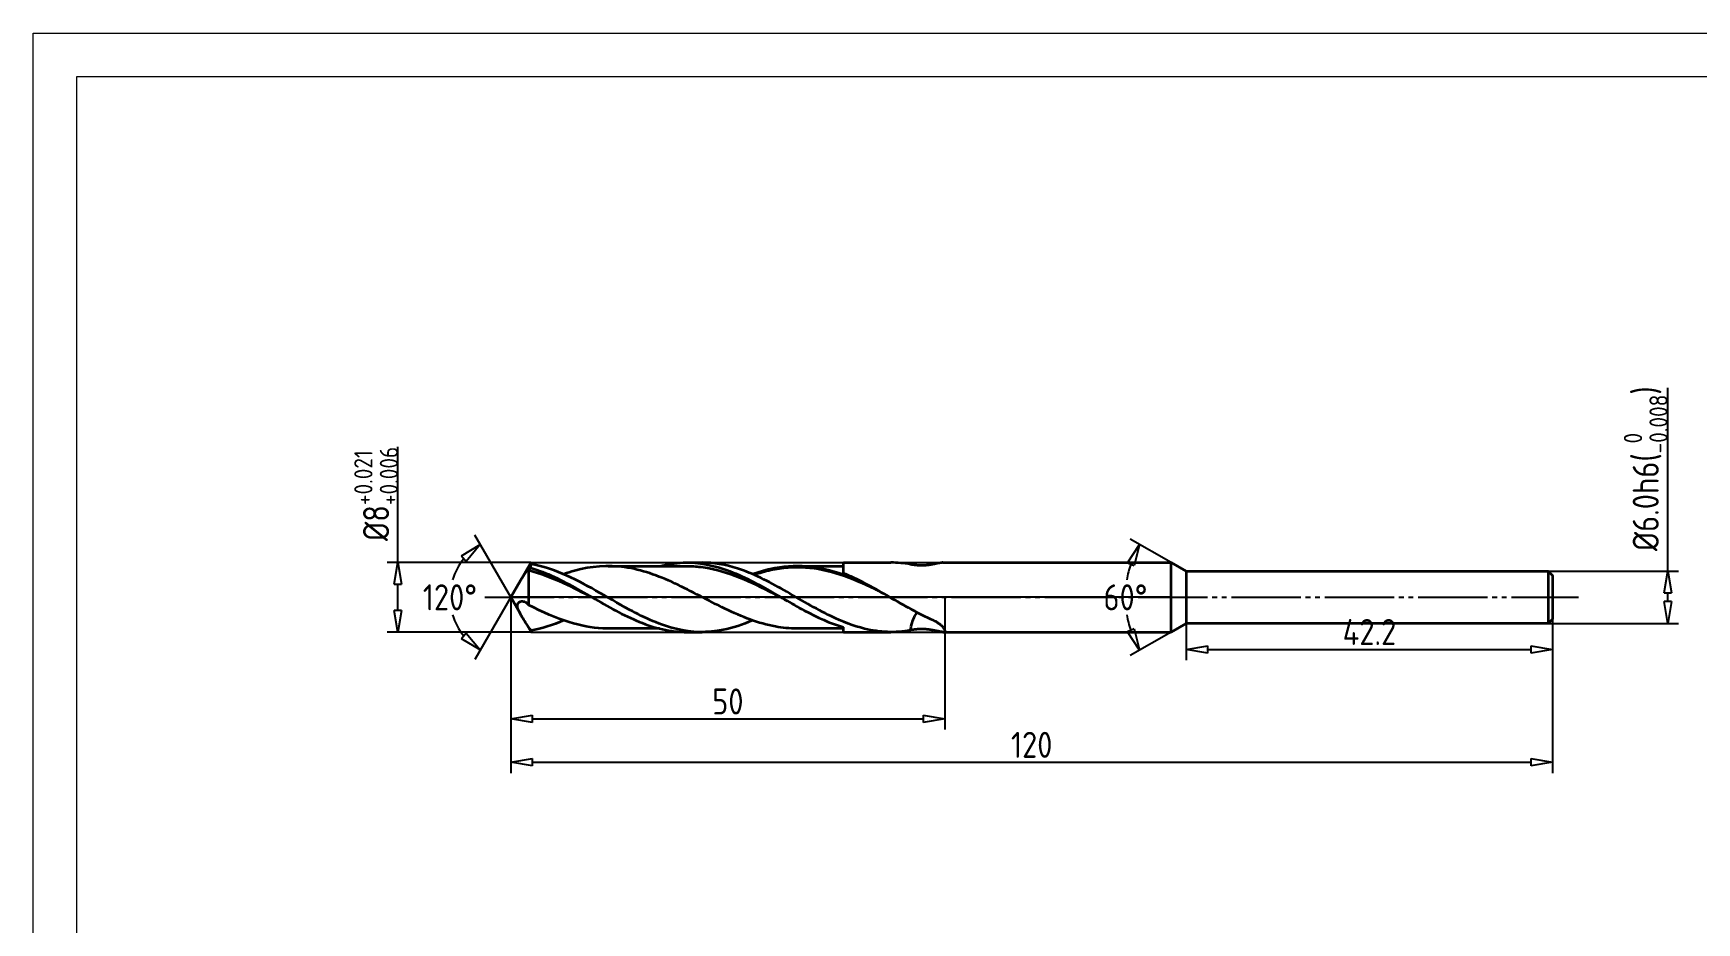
# Model space of a CAD drawing. Header units: millimetres. Extents: x 4120 to 4417, y 1239 to 1449.
# Drawn here: x 4125.2 to 4316.8, y 1341.9 to 1444.4 of the extents above; entities that cross this region are included whole.
import ezdxf
from ezdxf.enums import TextEntityAlignment as Align

# ---------------------------------------------------------------- set-up
doc = ezdxf.new("R2010")
doc.units = ezdxf.units.MM
doc.linetypes.add('JIS_09_08', pattern=[10.75, 8, -0.55, 0.55, -0.55, 0.55, -0.55])
for name, color, linetype in [('中心线', 2, 'JIS_09_08'), ('图框', 7, 'Continuous'), ('标注', 3, 'Continuous')]:
    doc.layers.add(name, color=color, linetype=linetype)
doc.layers.add('轮廓', color=4, linetype='Continuous', lineweight=35)
doc.styles.add('工程字', font='gbenor.shx', dxfattribs={"bigfont": 'gbcbig.shx'})
doc.styles.add('样式 1', font='simsunb.ttf')
doc.dimstyles.new('ZQH', dxfattribs={"dimtxt": 3, "dimasz": 2.5, "dimexe": 1.25, "dimexo": 0, "dimgap": 0.5, "dimtad": 1, "dimdec": 3, "dimdsep": 46, "dimtxsty": '工程字', "dimblk": 'CLOSEDBLANK', "dimcen": -0.8, "dimclrd": 3, "dimclre": 3, "dimclrt": 3, "dimadec": 1, "dimazin": 2, "dimtfac": 1, "dimtdec": 3, "dimtofl": 0, "dimtmove": 0, "dimatfit": 3, "dimldrblk": 'CLOSEDBLANK', "dimfxl": 1, "dimtolj": 1, "dimtzin": 0, "dimarcsym": 0})
doc.dimstyles.new('ZQV', dxfattribs={"dimtxt": 3, "dimasz": 2.5, "dimexe": 1.25, "dimexo": 0, "dimgap": 0.5, "dimtad": 1, "dimtih": 1, "dimtoh": 1, "dimdec": 3, "dimdsep": 46, "dimtxsty": '工程字', "dimblk": 'CLOSEDBLANK', "dimcen": -0.8, "dimclrd": 3, "dimclre": 3, "dimclrt": 3, "dimadec": 1, "dimazin": 2, "dimtfac": 1, "dimtdec": 3, "dimtofl": 0, "dimtmove": 0, "dimatfit": 3, "dimldrblk": 'CLOSEDBLANK', "dimfxl": 1, "dimtolj": 1, "dimtzin": 0, "dimarcsym": 0})

# ---------------------------------------------------------------- blocks, each defined once
blk = doc.blocks.new('TYFrame')
at = {"layer": '图框', "lineweight": 9}
for p, q in [((5, 5), (5, 205)), ((5, 205), (292, 205)), ((10, 10), (10, 200)), ((10, 200), (287, 200))]:
    blk.add_line(p, q, dxfattribs=at)
at = {"layer": '图框', "style": '样式 1', "flags": 1}
for tag, height, p in [('被加工材料', 1.2, (258.35, 62.06)), ('工件类型', 1.2, (258.35, 58.88)), ('刀具材料', 1.2, (258.35, 55.95)), ('冷却', 1.2, (258.35, 52.93)), ('涂层', 1.2, (258.35, 49.72)), ('孔公差', 1.2, (258.35, 46.73)), ('通孔', 1.2, (258.35, 43.61)), ('设计', 1.73, (215.5, 38.5)), ('刀具名称', 1.73, (264.42, 38.5)), ('设计日期', 1.73, (215.5, 30)), ('刀具编号', 1.73, (264.42, 30)), ('客户名称', 1.73, (264.42, 23.5)), ('审核', 1.73, (215.5, 21.8)), ('客户编号', 1.73, (264.42, 20)), ('审核日期', 1.73, (215.5, 14)), ('图号', 1.73, (264.42, 14, 30))]:
    blk.add_attdef(tag, text='', height=height, dxfattribs=at).set_placement(p, align=Align.MIDDLE_CENTER)
blk = doc.blocks.new('_ClosedBlank')
at = {"color": 0, "linetype": 'ByBlock', "lineweight": -2}
for p, q in [((-1, 0.167), (0, 0)), ((-1, 0.167), (-1, -0.167)), ((0, 0), (-1, -0.167))]:
    blk.add_line(p, q, dxfattribs=at)
blk = doc.blocks.new('*D11')
at = {"layer": 'Defpoints', "color": 0, "transparency": 16777216}
for p in [(4258, 1379.37), (4300.2, 1379.37), (4300.2, 1373.37)]:
    blk.add_point(p, dxfattribs=at)
at = {"layer": '标注', "color": 3, "lineweight": -2, "transparency": 16777216}
for p, q in [((4258, 1379.37), (4258, 1372.12)), ((4300.2, 1379.37), (4300.2, 1372.12)), ((4260.5, 1373.37), (4297.7, 1373.37))]:
    blk.add_line(p, q, dxfattribs=at)
at = {"layer": '标注', "color": 3, "lineweight": -2, "transparency": 16777216, "xscale": 2.5, "yscale": 2.5, "zscale": 2.5, "rotation": 180}
blk.add_blockref('_ClosedBlank', (4258, 1373.37), dxfattribs=at)
at = {"layer": '标注', "color": 3, "lineweight": -2, "transparency": 16777216, "xscale": 2.5, "yscale": 2.5, "zscale": 2.5}
blk.add_blockref('_ClosedBlank', (4300.2, 1373.37), dxfattribs=at)
at = {"layer": '标注', "color": 3, "transparency": 16777216, "insert": (4279.1, 1375.37), "char_height": 3, "attachment_point": 5, "style": '工程字'}
blk.add_mtext('\\A1;42.2', dxfattribs=at)
blk = doc.blocks.new('*D12')
at = {"layer": 'Defpoints', "color": 0, "transparency": 16777216}
for p in [(4298.47, 1382.37), (4313.47, 1382.37), (4298.47, 1376.37)]:
    blk.add_point(p, dxfattribs=at)
at = {"layer": '标注', "color": 3, "lineweight": -2, "transparency": 16777216}
for p, q in [((4313.47, 1382.37), (4313.47, 1403.5)), ((4298.47, 1382.37), (4314.72, 1382.37)), ((4313.47, 1378.87), (4313.47, 1379.87)), ((4298.47, 1376.37), (4314.72, 1376.37))]:
    blk.add_line(p, q, dxfattribs=at)
at = {"layer": '标注', "color": 3, "lineweight": -2, "transparency": 16777216, "xscale": 2.5, "yscale": 2.5, "zscale": 2.5}
for p, rotation in [((4313.47, 1382.37), 90), ((4313.47, 1376.37), 270)]:
    blk.add_blockref('_ClosedBlank', p, dxfattribs=dict(at, rotation=rotation))
at = {"layer": '标注', "color": 3, "transparency": 16777216, "insert": (4310.93, 1394.19), "char_height": 3, "attachment_point": 5, "rotation": 90, "style": '工程字'}
blk.add_mtext('\\A1;%%C6.0h6({\\H0.7x;\\S 0^ -0.008;})', dxfattribs=at)
blk = doc.blocks.new('*D13')
at = {"layer": 'Defpoints', "color": 0, "transparency": 16777216}
for p in [(4251.18, 1381.49), (4256.27, 1383.37), (4258, 1382.37), (4258, 1376.37), (4256.27, 1375.37)]:
    blk.add_point(p, dxfattribs=at)
at = {"layer": '标注', "color": 3, "lineweight": -2, "transparency": 16777216}
for p, q in [((4256.27, 1383.37), (4251.55, 1386.09)), ((4256.27, 1375.37), (4251.55, 1372.65))]:
    blk.add_line(p, q, dxfattribs=at)
for start, end in [(161.7653, 170.5617), (189.4383, 198.2347)]:
    blk.add_arc((4263.19, 1379.37), 12.2, start, end, dxfattribs=at)
at = {"layer": '标注', "color": 3, "lineweight": -2, "transparency": 16777216, "xscale": 2.5, "yscale": 2.5, "zscale": 2.5}
for p, rotation in [((4252.63, 1385.47), 65.88265104258811), ((4252.63, 1373.27), 294.1173489574119)]:
    blk.add_blockref('_ClosedBlank', p, dxfattribs=dict(at, rotation=rotation))
at = {"layer": '标注', "color": 3, "transparency": 16777216, "insert": (4251, 1379.37), "char_height": 3, "attachment_point": 5, "style": '工程字'}
blk.add_mtext('\\A1;60°', dxfattribs=at)
blk = doc.blocks.new('*D7')
at = {"layer": 'Defpoints', "color": 0, "transparency": 16777216}
for p in [(4180.2, 1379.37), (4230.2, 1379.37), (4230.2, 1365.37)]:
    blk.add_point(p, dxfattribs=at)
at = {"layer": '标注', "color": 3, "lineweight": -2, "transparency": 16777216}
for p, q in [((4180.2, 1379.37), (4180.2, 1364.12)), ((4230.2, 1379.37), (4230.2, 1364.12)), ((4182.7, 1365.37), (4227.7, 1365.37))]:
    blk.add_line(p, q, dxfattribs=at)
at = {"layer": '标注', "color": 3, "lineweight": -2, "transparency": 16777216, "xscale": 2.5, "yscale": 2.5, "zscale": 2.5, "rotation": 180}
blk.add_blockref('_ClosedBlank', (4180.2, 1365.37), dxfattribs=at)
at = {"layer": '标注', "color": 3, "lineweight": -2, "transparency": 16777216, "xscale": 2.5, "yscale": 2.5, "zscale": 2.5}
blk.add_blockref('_ClosedBlank', (4230.2, 1365.37), dxfattribs=at)
at = {"layer": '标注', "color": 3, "transparency": 16777216, "insert": (4205.2, 1367.37), "char_height": 3, "attachment_point": 5, "style": '工程字'}
blk.add_mtext('\\A1;50', dxfattribs=at)
blk = doc.blocks.new('*D8')
at = {"layer": 'Defpoints', "color": 0, "transparency": 16777216}
for p in [(4180.2, 1379.37), (4300.2, 1379.37), (4300.2, 1360.37)]:
    blk.add_point(p, dxfattribs=at)
at = {"layer": '标注', "color": 3, "lineweight": -2, "transparency": 16777216}
for p, q in [((4180.2, 1379.37), (4180.2, 1359.12)), ((4300.2, 1379.37), (4300.2, 1359.12)), ((4182.7, 1360.37), (4297.7, 1360.37))]:
    blk.add_line(p, q, dxfattribs=at)
at = {"layer": '标注', "color": 3, "lineweight": -2, "transparency": 16777216, "xscale": 2.5, "yscale": 2.5, "zscale": 2.5, "rotation": 180}
blk.add_blockref('_ClosedBlank', (4180.2, 1360.37), dxfattribs=at)
at = {"layer": '标注', "color": 3, "lineweight": -2, "transparency": 16777216, "xscale": 2.5, "yscale": 2.5, "zscale": 2.5}
blk.add_blockref('_ClosedBlank', (4300.2, 1360.37), dxfattribs=at)
at = {"layer": '标注', "color": 3, "transparency": 16777216, "insert": (4240.2, 1362.37), "char_height": 3, "attachment_point": 5, "style": '工程字'}
blk.add_mtext('\\A1;120', dxfattribs=at)
blk = doc.blocks.new('*D9')
at = {"layer": 'Defpoints', "color": 0, "transparency": 16777216}
for p in [(4182.51, 1383.37), (4167.2, 1375.37), (4182.51, 1375.37)]:
    blk.add_point(p, dxfattribs=at)
at = {"layer": '标注', "color": 3, "lineweight": -2, "transparency": 16777216}
for p, q in [((4167.2, 1383.37), (4167.2, 1396.71)), ((4182.51, 1383.37), (4165.95, 1383.37)), ((4167.2, 1377.87), (4167.2, 1380.87)), ((4182.51, 1375.37), (4165.95, 1375.37))]:
    blk.add_line(p, q, dxfattribs=at)
at = {"layer": '标注', "color": 3, "lineweight": -2, "transparency": 16777216, "xscale": 2.5, "yscale": 2.5, "zscale": 2.5}
for p, rotation in [((4167.2, 1383.37), 90), ((4167.2, 1375.37), 270)]:
    blk.add_blockref('_ClosedBlank', p, dxfattribs=dict(at, rotation=rotation))
at = {"layer": '标注', "color": 3, "transparency": 16777216, "insert": (4164.69, 1391.29), "char_height": 3, "attachment_point": 5, "rotation": 90, "style": '工程字'}
blk.add_mtext('\\A1;%%C8{\\H0.7x;\\S+0.021^ +0.006;}', dxfattribs=at)
blk = doc.blocks.new('*D10')
at = {"layer": 'Defpoints', "color": 0, "transparency": 16777216}
for p in [(4173.61, 1381.77), (4180.2, 1379.37), (4180.2, 1379.37), (4180.21, 1379.39), (4180.21, 1379.35)]:
    blk.add_point(p, dxfattribs=at)
at = {"layer": '标注', "color": 3, "lineweight": -2, "transparency": 16777216}
for q in [(4176.07, 1386.52), (4176.07, 1372.22)]:
    blk.add_line((4180.2, 1379.37), q, dxfattribs=at)
for start, end in [(140.554, 163.4141), (196.5859, 219.446)]:
    blk.add_arc((4180.2, 1379.37), 7.01, start, end, dxfattribs=at)
at = {"layer": '标注', "color": 3, "lineweight": -2, "transparency": 16777216, "xscale": 2.5, "yscale": 2.5, "zscale": 2.5}
for p, rotation in [((4176.69, 1385.44), 40.27702422499712), ((4176.69, 1373.3), 319.7229757750029)]:
    blk.add_blockref('_ClosedBlank', p, dxfattribs=dict(at, rotation=rotation))
at = {"layer": '标注', "color": 3, "transparency": 16777216, "insert": (4173.19, 1379.37), "char_height": 3, "attachment_point": 5, "style": '工程字'}
blk.add_mtext('\\A1;120°', dxfattribs=at)

msp = doc.modelspace()

# ---------------------------------------------------------------- linework, layer by layer
at = {"color": 2}
msp.add_lwpolyline([(4180.1976, 1379.3696), (4182.507, 1383.3696), (4256.2655, 1383.3696), (4256.2655, 1379.3696)], close=True, dxfattribs=at)
at = {"color": 2, "extrusion": (0, -1.22465e-16, -1)}
msp.add_lwpolyline([(-4180.1976, 1379.3696), (-4182.507, 1375.3696), (-4256.2655, 1375.3696), (-4256.2655, 1379.3696)], close=True, dxfattribs=at)
at = {"layer": '中心线'}
msp.add_line((4177.1976, 1379.3696), (4303.1976, 1379.3696), dxfattribs=at)
at = {"layer": '轮廓', "lineweight": 35}
for p, q in [((4182.507, 1382.7736), (4182.507, 1383.1964)), ((4191.4105, 1382.9696), (4200.442, 1382.9696)), ((4200.442, 1383.3696), (4202.2264, 1383.3696)), ((4213.1761, 1382.9696), (4218.507, 1382.9696)), ((4218.507, 1382.1754), (4218.507, 1383.3696)), ((4218.507, 1383.3696), (4223.992, 1383.3696)), ((4229.975, 1383.3696), (4256.2655, 1383.3696)), ((4256.2655, 1375.3696), (4256.2655, 1383.3696)), ((4180.1976, 1379.3696), (4181.3062, 1381.2898)), ((4180.1976, 1379.3696), (4181.3062, 1377.4493)), ((4197.3172, 1375.7696), (4191.4105, 1375.7696)), ((4218.507, 1375.7696), (4213.1761, 1375.7696)), ((4218.507, 1375.3696), (4218.507, 1375.9267)), ((4200.442, 1375.3696), (4202.2264, 1375.3696)), ((4218.507, 1375.3696), (4223.992, 1375.3696)), ((4229.975, 1375.3696), (4256.2655, 1375.3696))]:
    msp.add_line(p, q, dxfattribs=at)
at = {"layer": '轮廓'}
for p, q in [((4257.9976, 1382.3696), (4257.9976, 1376.3696)), ((4299.6976, 1382.3696), (4299.6976, 1376.3696))]:
    msp.add_line(p, q, dxfattribs=at)
msp.add_lwpolyline([(4256.2655, 1375.3696), (4256.2655, 1383.3696), (4257.9976, 1382.3696), (4299.6976, 1382.3696), (4300.1976, 1381.8696), (4300.1976, 1376.8696), (4299.6976, 1376.3696), (4257.9976, 1376.3696), (4256.2655, 1375.3696)], dxfattribs=at)
at = {"layer": '轮廓', "lineweight": 35}
for points, knots in [([(4197.3171, 1382.9696), (4197.7734, 1383.0844), (4198.2319, 1383.1764), (4200.5157, 1383.5054), (4202.2695, 1383.356), (4205.9117, 1382.2991), (4207.6655, 1381.4331), (4211.0031, 1379.5735), (4212.4802, 1378.6761), (4215.5133, 1377.0536), (4216.9904, 1376.3725), (4218.507, 1375.9267)], [17.32179072, 17.32179072, 17.32179072, 17.32179072, 18.92494606, 18.92494606, 25.23326141, 25.23326141, 31.54157676, 31.54157676, 36.79506624, 36.79506624, 42.04855572, 42.04855572, 42.04855572, 42.04855572]), ([(4182.507, 1383.1964), (4182.3509, 1382.94), (4182.1936, 1382.6915), (4181.9409, 1382.2983), (4181.8391, 1382.1416), (4181.5847, 1381.7469), (4181.4321, 1381.5079), (4181.3062, 1381.2898)], [2.02744142, 2.02744142, 2.02744142, 2.02744142, 2.95219836, 2.95219836, 3.57932502, 3.57932502, 4.57858239, 4.57858239, 4.57858239, 4.57858239]), ([(4182.2761, 1382.4945), (4182.3533, 1382.5907), (4182.4303, 1382.6838), (4182.507, 1382.7736), (4182.507, 1382.7736), (4182.507, 1382.7736)], [0, 0, 0, 0, 0.478918512, 0.478918512, 0.478993414, 0.478993414, 0.478993414, 0.478993414]), ([(4182.2761, 1378.4707), (4182.2761, 1378.7274), (4182.2761, 1378.9912), (4182.2761, 1379.7259), (4182.2761, 1380.1928), (4182.2761, 1381.0222), (4182.2761, 1381.3842), (4182.2761, 1382.0193), (4182.2761, 1382.2875), (4182.2761, 1382.4945)], [0.60744869, 0.60744869, 0.60744869, 0.60744869, 1.4063201, 1.4063201, 2.81264021, 2.81264021, 4.06312587, 4.06312587, 5.31361153, 5.31361153, 5.31361153, 5.31361153]), ([(4182.2761, 1382.4945), (4183.5962, 1382.1539), (4184.9164, 1381.6392), (4186.2365, 1381.0306), (4187.3441, 1380.5201), (4188.4516, 1379.9449), (4189.5592, 1379.3695)], [0.11100412, 0.11100412, 0.11100412, 0.11100412, 0.6826479, 0.6826479, 0.6826479, 1.16222734, 1.16222734, 1.16222734, 1.16222734]), ([(4208.062, 1376.7067), (4206.9316, 1376.2197), (4205.8082, 1375.8418), (4202.837, 1375.2519), (4201.0831, 1375.2939), (4197.441, 1376.1664), (4195.6872, 1376.9627), (4192.5721, 1378.6433), (4191.3027, 1379.4022), (4188.7145, 1380.8688), (4187.4452, 1381.5476), (4184.9295, 1382.6109), (4183.7287, 1382.9911), (4182.507, 1383.1964)], [21.24892728, 21.24892728, 21.24892728, 21.24892728, 25.23326206, 25.23326206, 31.54157758, 31.54157758, 37.84989309, 37.84989309, 42.332727, 42.332727, 46.8155609, 46.8155609, 51.04753037, 51.04753037, 51.04753037, 51.04753037]), ([(4182.507, 1382.7736), (4184.328, 1382.2215), (4186.0818, 1381.3383), (4189.7238, 1379.2953), (4191.4776, 1378.2158), (4195.1198, 1376.412), (4196.8736, 1375.7585), (4199.2826, 1375.4114), (4199.8636, 1375.3696), (4200.442, 1375.3697)], [0.00022172, 0.00022172, 0.00022172, 0.00022172, 6.30831535, 6.30831535, 12.6166307, 12.6166307, 18.92494606, 18.92494606, 20.9616755, 20.9616755, 20.9616755, 20.9616755]), ([(4213.1761, 1375.7696), (4212.3443, 1375.7696), (4211.5155, 1375.8474), (4208.7197, 1376.3604), (4206.8461, 1377.1058), (4202.9334, 1378.9978), (4201.0598, 1380.0584), (4197.1472, 1381.8798), (4195.2736, 1382.5579), (4191.3609, 1383.1103), (4189.4873, 1382.9597), (4187.1163, 1382.3053), (4186.7053, 1382.1756), (4186.2964, 1382.0326)], [-35.73015199, -35.73015199, -35.73015199, -35.73015199, -32.89220159, -32.89220159, -26.27823044, -26.27823044, -19.66425929, -19.66425929, -13.05028814, -13.05028814, -6.43631699, -6.43631699, -5.03453342, -5.03453342, -5.03453342, -5.03453342]), ([(4200.442, 1382.9686), (4200.9874, 1382.9688), (4201.5329, 1382.9359), (4202.0784, 1382.8696), (4203.3986, 1382.7091), (4204.7187, 1382.3532), (4206.0389, 1381.8574), (4207.359, 1381.3616), (4208.6792, 1380.7276), (4209.9993, 1380.0541), (4210.4411, 1379.8287), (4210.883, 1379.5992), (4211.3248, 1379.3696)], [2.73302363, 2.73302363, 2.73302363, 2.73302363, 2.969223, 2.969223, 2.969223, 3.54086677, 3.54086677, 3.54086677, 4.11251055, 4.11251055, 4.11251055, 4.30381995, 4.30381995, 4.30381995, 4.30381995]), ([(4226.2418, 1375.5786), (4225.3581, 1375.4159), (4224.4824, 1375.3471), (4222.7149, 1375.405), (4221.8392, 1375.5311), (4219.6613, 1376.0647), (4218.392, 1376.5651), (4215.2769, 1378.0737), (4213.523, 1379.1467), (4209.8809, 1381.2062), (4208.1271, 1382.112), (4204.9271, 1383.1381), (4203.5866, 1383.3696), (4202.2264, 1383.3696)], [0, 0, 0, 0, 3.06132994, 3.06132994, 6.12265989, 6.12265989, 10.60549379, 10.60549379, 16.91380931, 16.91380931, 23.22212482, 23.22212482, 27.99896291, 27.99896291, 27.99896291, 27.99896291]), ([(4218.507, 1381.9555), (4217.0926, 1382.4668), (4215.7103, 1382.8044), (4212.8814, 1383.0409), (4211.4991, 1382.9343), (4209.406, 1382.4649), (4208.7342, 1382.2676), (4208.0621, 1382.0325)], [0, 0, 0, 0, 4.78195028, 4.78195028, 9.56390057, 9.56390057, 11.85825133, 11.85825133, 11.85825133, 11.85825133]), ([(4208.185, 1381.9784), (4208.8427, 1382.1978), (4209.5005, 1382.3823), (4210.1582, 1382.5232), (4211.4891, 1382.8083), (4212.82, 1382.9137), (4214.1509, 1382.8226), (4215.4817, 1382.7316), (4216.8126, 1382.4445), (4218.1435, 1382.0067), (4219.4743, 1381.5689), (4220.8052, 1380.982), (4222.1361, 1380.3389), (4222.2874, 1380.2657), (4222.4388, 1380.1919), (4222.5901, 1380.1175)], [4.09843355, 4.09843355, 4.09843355, 4.09843355, 4.38324871, 4.38324871, 4.38324871, 4.95953265, 4.95953265, 4.95953265, 5.53581659, 5.53581659, 5.53581659, 6.11210053, 6.11210053, 6.11210053, 6.17763553, 6.17763553, 6.17763553, 6.17763553]), ([(4218.507, 1382.1754), (4218.507, 1382.1347), (4218.507, 1382.0897), (4218.507, 1382.0134), (4218.507, 1381.985), (4218.507, 1381.9555)], [-0.533961894, -0.533961894, -0.533961894, -0.533961894, -0.269909104, -0.269909104, -0.123120339, -0.123120339, -0.123120339, -0.123120339]), ([(4218.507, 1382.1754), (4218.5846, 1382.1435), (4218.6623, 1382.111), (4220.4385, 1381.3563), (4222.0819, 1380.4153), (4225.4784, 1378.4546), (4227.1218, 1377.5017), (4228.82, 1376.7589)], [42.06302861, 42.06302861, 42.06302861, 42.06302861, 42.332727, 42.332727, 48.21568301, 48.21568301, 54.09863902, 54.09863902, 54.09863902, 54.09863902]), ([(4229.9747, 1383.3694), (4229.9338, 1383.3694), (4229.8885, 1383.3662), (4229.771, 1383.3523), (4229.6855, 1383.3377), (4229.4941, 1383.2999), (4229.388, 1383.2769), (4229.1701, 1383.2302), (4229.0431, 1383.2031), (4228.7694, 1383.1504), (4228.6228, 1383.1248), (4228.3183, 1383.0815), (4228.1604, 1383.0639), (4227.8435, 1383.0404), (4227.6845, 1383.0345), (4227.5309, 1383.0345), (4227.3773, 1383.0345), (4227.2184, 1383.0404), (4226.9015, 1383.0639), (4226.7435, 1383.0815), (4226.4706, 1383.1203), (4226.3534, 1383.14), (4226.2418, 1383.1605)], [13.08452058, 13.08452058, 13.08452058, 13.08452058, 13.37750846, 13.37750846, 13.79693313, 13.79693313, 14.2163578, 14.2163578, 14.67717515, 14.67717515, 15.1379925, 15.1379925, 15.59880985, 15.59880985, 16.05962719, 16.05962719, 16.05962719, 16.52044454, 16.52044454, 16.98126189, 16.98126189, 17.3466451, 17.3466451, 17.3466451, 17.3466451]), ([(4182.507, 1375.5428), (4182.3467, 1375.8062), (4182.151, 1376.1152), (4181.78, 1376.6895), (4181.6456, 1376.8962), (4181.3731, 1377.3307), (4181.1685, 1377.6605), (4180.9845, 1378.1348), (4180.956, 1378.2922), (4180.9887, 1378.5814), (4181.0537, 1378.6773), (4181.1845, 1378.8264), (4181.2957, 1378.8907), (4181.5679, 1378.9379), (4181.7285, 1378.9073), (4182.0019, 1378.7464), (4182.1074, 1378.6573), (4182.2099, 1378.546)], [2.0070808, 2.0070808, 2.0070808, 2.0070808, 2.83384202, 2.83384202, 3.3014355, 3.3014355, 3.86700361, 3.86700361, 4.22780296, 4.22780296, 4.62560364, 4.62560364, 5.26645224, 5.26645224, 5.99603743, 5.99603743, 6.47245225, 6.47245225, 6.47245225, 6.47245225]), ([(4191.4105, 1375.7696), (4191.2069, 1375.7696), (4191.0024, 1375.7742), (4189.503, 1375.8431), (4188.2337, 1376.0891), (4185.37, 1376.984), (4183.8445, 1377.6815), (4182.2761, 1378.4707)], [30.84784132, 30.84784132, 30.84784132, 30.84784132, 31.54198553, 31.54198553, 35.91705697, 35.91705697, 41.2236166, 41.2236166, 41.2236166, 41.2236166]), ([(4226.2418, 1375.5786), (4226.2788, 1375.8653), (4226.3931, 1376.4132), (4226.6665, 1377.1208), (4226.8891, 1377.4856), (4227.0042, 1377.6337)], [3.863540501, 3.863540501, 3.863540501, 3.863540501, 4.188790205, 4.487989505, 4.769872702, 4.769872702, 4.769872702, 4.769872702]), ([(4228.82, 1376.7589), (4228.8492, 1376.7461), (4228.8779, 1376.7331), (4229.0431, 1376.6553), (4229.1701, 1376.5845), (4229.388, 1376.447), (4229.4941, 1376.372), (4229.6855, 1376.2196), (4229.771, 1376.1426), (4229.9501, 1375.9644), (4230.0444, 1375.8503), (4230.1372, 1375.7024), (4230.1603, 1375.6569), (4230.1905, 1375.5762), (4230.1976, 1375.5412), (4230.1976, 1375.4825), (4230.1905, 1375.4565), (4230.1603, 1375.4144), (4230.1372, 1375.3982), (4230.0444, 1375.3656), (4229.9501, 1375.3657), (4229.771, 1375.3869), (4229.6855, 1375.4014), (4229.4941, 1375.4392), (4229.388, 1375.4622), (4229.1701, 1375.509), (4229.0431, 1375.536), (4228.7694, 1375.5887), (4228.6228, 1375.6143), (4228.3183, 1375.6576), (4228.1604, 1375.6753), (4227.8435, 1375.6988), (4227.6845, 1375.7046), (4227.5309, 1375.7046), (4227.3773, 1375.7046), (4227.2184, 1375.6988), (4226.9015, 1375.6753), (4226.7435, 1375.6576), (4226.4706, 1375.6188), (4226.3534, 1375.5992), (4226.2418, 1375.5786)], [9.31683151, 9.31683151, 9.31683151, 9.31683151, 9.41226564, 9.41226564, 9.87308299, 9.87308299, 10.29250766, 10.29250766, 10.71193233, 10.71193233, 11.37832636, 11.37832636, 11.71152338, 11.71152338, 12.04472039, 12.04472039, 12.37791741, 12.37791741, 12.71111443, 12.71111443, 13.37750846, 13.37750846, 13.79693313, 13.79693313, 14.2163578, 14.2163578, 14.67717515, 14.67717515, 15.1379925, 15.1379925, 15.59880985, 15.59880985, 16.05962719, 16.05962719, 16.05962719, 16.52044454, 16.52044454, 16.98126189, 16.98126189, 17.3466451, 17.3466451, 17.3466451, 17.3466451])]:
    msp.add_open_spline(points, degree=3, knots=knots, dxfattribs=at)
for points in [[(4226.2418, 1383.1605), (4225.4834, 1383.3002), (4224.7367, 1383.3695), (4223.9919, 1383.3695)], [(4182.2099, 1378.546), (4182.2321, 1378.522), (4182.2542, 1378.4968), (4182.2761, 1378.4707)], [(4186.2964, 1376.7067), (4185.0347, 1376.1632), (4183.7872, 1375.7579), (4182.507, 1375.5428)]]:
    msp.add_open_spline(points, degree=3, dxfattribs=at)

# ---------------------------------------------------------------- block references
at = {"color": 0}
msp.add_blockref('TYFrame', (4120.1976, 1239.3696), dxfattribs=at)

# ---------------------------------------------------------------- dimensions: what is measured, and where the dimension line sits
at = {"layer": '标注'}
dim = msp.add_linear_dim(base=(4167.1976, 1375.3696), p1=(4182.507, 1383.3696), p2=(4182.507, 1375.3696), angle=89.999998, text='%%C<>{\\H0.7x;\\S+0.021^ +0.006;}', dimstyle='ZQH', dxfattribs=at)
dim.commit()
dim.dimension.update_dxf_attribs({"geometry": '*D9', "text_midpoint": (4167.1976, 1391.288), "dimtype": 128})
dim = msp.add_linear_dim(base=(4313.4655, 1382.3696), p1=(4298.4655, 1376.3696), p2=(4298.4655, 1382.3696), angle=270.000002, text='%%C6.0h6({\\H0.7x;\\S 0^ -0.008;})', dimstyle='ZQH', override={"dimtol": 1, "dimtp": 0, "dimtm": 0.008, "dimtdec": 1}, dxfattribs=at)
dim.commit()
dim.dimension.update_dxf_attribs({"geometry": '*D12', "text_midpoint": (4313.4655, 1394.1871), "dimtype": 128})
dim = msp.add_angular_dim_2l(base=(4173.61371, 1381.76592), line1=((4180.1976, 1379.36958), (4180.2076, 1379.35226)), line2=((4180.1976, 1379.36958), (4180.2076, 1379.3869)), dimstyle='ZQV', dxfattribs=at)
dim.commit()
dim.dimension.update_dxf_attribs({"geometry": '*D10', "text_midpoint": (4173.19117, 1379.36958)})
dim = msp.add_angular_dim_2l(base=(4251.1829, 1381.4874), line1=((4256.2655, 1383.3696), (4257.9976, 1382.3696)), line2=((4256.2655, 1375.3696), (4257.9976, 1376.3696)), text='60°', dimstyle='ZQV', dxfattribs=at)
dim.commit()
dim.dimension.update_dxf_attribs({"geometry": '*D13', "text_midpoint": (4250.9976, 1379.3696), "dimtype": 130})
for base, p1, p2, picture, middle in [((4230.1976, 1365.3696), (4180.1976, 1379.3696), (4230.1976, 1379.3696), '*D7', (4205.1976, 1367.3696)), ((4300.1976, 1360.3696), (4180.1976, 1379.3696), (4300.1976, 1379.3696), '*D8', (4240.1976, 1362.3696)), ((4300.1976, 1373.3696), (4257.9976, 1379.3696), (4300.1976, 1379.3696), '*D11', (4279.0976, 1375.3696))]:
    dim = msp.add_linear_dim(base=base, p1=p1, p2=p2, dimstyle='ZQH', dxfattribs=at)
    dim.commit()
    dim.dimension.update_dxf_attribs({"geometry": picture, "text_midpoint": middle})

doc.saveas('drawing.dxf')
